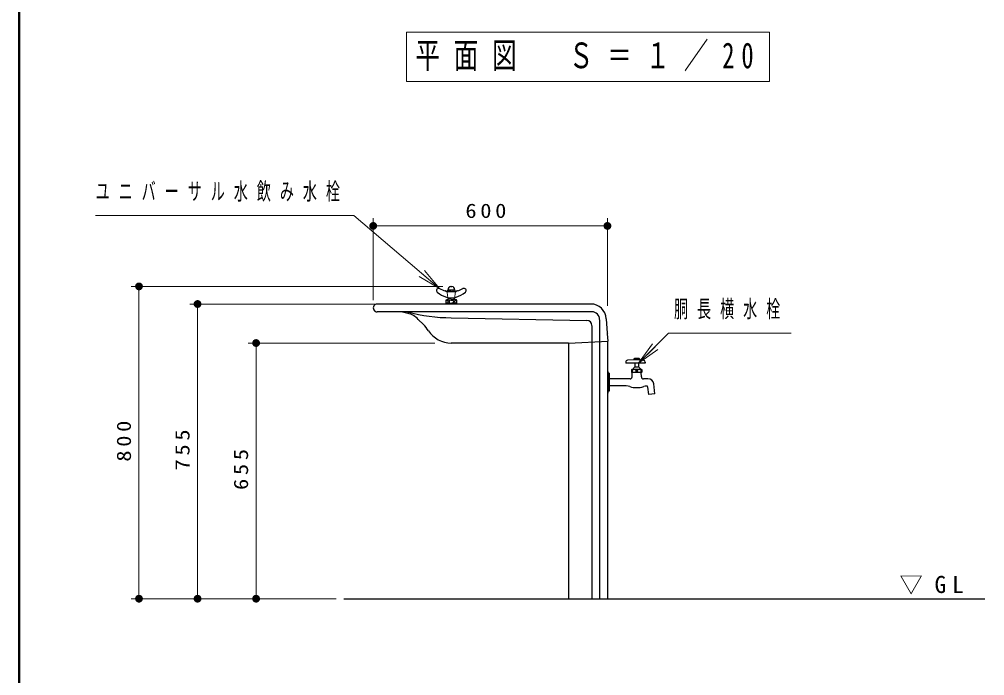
# Model space of a CAD drawing. Units: millimetres on the paper, scale 1:20. Extents: x -365 to 12, y -89 to 257.
# Drawn here: x -365 to -241.3, y 90.7 to 174.8 of the extents above; entities that cross this region are included whole.
import ezdxf

# ---------------------------------------------------------------- set-up
doc = ezdxf.new("R2010")
doc.units = ezdxf.units.MM
doc.layers.add('LY_1', color=7, linetype='Continuous', lineweight=25)
doc.layers.add('LY_2', color=7, linetype='Continuous', lineweight=13)
doc.styles.add('ＭＳ ゴシック', font='')
doc.styles.get('ＭＳ ゴシック').set_extended_font_data('MS Gothic')

# ---------------------------------------------------------------- blocks, each defined once
blk = doc.blocks.new('filled_dot')
at = {"color": 0, "linetype": 'Continuous', "lineweight": -2, "const_width": 1.25}
blk.add_lwpolyline([(-0.625, 0, 1), (0.625, 0, 1)], format="xyb", close=True, dxfattribs=at)

msp = doc.modelspace()

# ---------------------------------------------------------------- linework, layer by layer
at = {"layer": 'LY_1', "lineweight": 13}
for p, q in [((-268.919, 173.13), (-315.419, 173.13)), ((-315.419, 173.13), (-315.419, 166.83)), ((-268.919, 166.83), (-268.919, 173.13)), ((-315.419, 166.83), (-268.919, 166.83)), ((-319.669, 138.824), (-319.669, 149.324)), ((-289.669, 138.074), (-289.669, 149.324)), ((-319.669, 148.324), (-289.669, 148.324)), ((-311.161, 140.3), (-313.444, 142.246)), ((-313.12, 142.626), (-311.161, 140.3)), ((-311.161, 140.3), (-313.768, 141.865)), ((-310.757, 140.575), (-350.669, 140.575)), ((-349.669, 100.574), (-349.669, 140.575)), ((-319.044, 138.324), (-343.169, 138.324)), ((-342.169, 100.574), (-342.169, 138.324)), ((-311.761, 133.324), (-335.669, 133.324)), ((-334.669, 100.574), (-334.669, 133.324)), ((-285.68, 130.732), (-283.913, 133.207)), ((-285.68, 130.732), (-283.559, 132.853)), ((-283.206, 132.499), (-285.68, 130.732)), ((-324.419, 100.574), (-350.669, 100.574))]:
    msp.add_line(p, q, dxfattribs=at)
at = {"layer": 'LY_1'}
for p, q in [((-310.194, 139.909), (-309.144, 139.909)), ((-310.094, 140.109), (-310.16, 140.092)), ((-310.16, 139.909), (-310.16, 140.092)), ((-310.094, 140.109), (-309.669, 140.109)), ((-310.094, 140.109), (-310.087, 140.109)), ((-310.087, 140.109), (-310.087, 140.167)), ((-309.915, 139.909), (-309.915, 140.092)), ((-309.757, 140.575), (-309.582, 140.575)), ((-309.244, 140.109), (-309.669, 140.109)), ((-309.424, 139.909), (-309.424, 140.092)), ((-309.252, 140.109), (-309.252, 140.167)), ((-309.244, 140.109), (-309.252, 140.109)), ((-309.244, 140.109), (-309.178, 140.092)), ((-309.178, 139.909), (-309.178, 140.092)), ((-310.319, 138.843), (-309.669, 138.843)), ((-310.044, 139.134), (-309.295, 139.134)), ((-309.969, 139.093), (-309.669, 139.093)), ((-309.907, 139.093), (-309.907, 139.134)), ((-309.369, 139.093), (-309.669, 139.093)), ((-309.019, 138.843), (-309.669, 138.843)), ((-309.432, 139.093), (-309.432, 139.134)), ((-291.816, 138.324), (-319.169, 138.324)), ((-291.669, 137.324), (-319.169, 137.324)), ((-310.319, 138.393), (-309.019, 138.393)), ((-310.269, 138.349), (-310.271, 138.324)), ((-310.269, 138.349), (-310.269, 138.393)), ((-309.069, 138.349), (-309.069, 138.393)), ((-309.069, 138.349), (-309.067, 138.324)), ((-313.244, 135.702), (-313.901, 136.36)), ((-309.669, 136.569), (-292.306, 136.222)), ((-290.669, 136.299), (-290.669, 100.574)), ((-289.818, 136.429), (-289.721, 134.569)), ((-291.669, 135.547), (-291.669, 100.574)), ((-294.669, 133.324), (-289.594, 133.582)), ((-289.721, 134.569), (-289.642, 134.498)), ((-289.669, 133.578), (-289.669, 100.574)), ((-289.594, 133.582), (-289.642, 134.498)), ((-294.669, 133.324), (-309.669, 133.324)), ((-294.669, 133.324), (-294.669, 100.574)), ((-286.269, 131.174), (-287.087, 131.116)), ((-286.219, 131.325), (-286.269, 131.296)), ((-286.269, 131.296), (-286.269, 131.174)), ((-285.569, 131.174), (-286.269, 131.174)), ((-285.619, 131.324), (-286.219, 131.324)), ((-285.619, 131.324), (-285.569, 131.296)), ((-285.569, 131.296), (-285.569, 131.174)), ((-285.569, 131.174), (-285.044, 131.122)), ((-287.319, 130.867), (-287.319, 130.749)), ((-284.819, 130.749), (-287.319, 130.749)), ((-286.569, 129.925), (-286.544, 129.95)), ((-286.569, 129.924), (-286.569, 129.574)), ((-285.294, 129.949), (-286.544, 129.949)), ((-285.619, 130.249), (-286.219, 130.249)), ((-286.157, 130.749), (-286.157, 130.249)), ((-285.682, 130.749), (-285.682, 130.249)), ((-285.294, 129.949), (-285.269, 129.924)), ((-285.269, 129.924), (-285.269, 129.574)), ((-284.819, 130.873), (-284.819, 130.749)), ((-289.569, 126.924), (-289.569, 129.674)), ((-289.444, 129.449), (-289.569, 129.449)), ((-289.444, 129.449), (-289.444, 127.149)), ((-286.769, 128.737), (-289.344, 128.737)), ((-286.544, 129.549), (-286.569, 129.574)), ((-285.294, 129.549), (-286.544, 129.549)), ((-286.519, 128.978), (-286.499, 129.549)), ((-285.319, 128.978), (-285.339, 129.549)), ((-285.269, 129.575), (-285.294, 129.55)), ((-284.483, 128.737), (-285.069, 128.737)), ((-287.704, 127.862), (-289.344, 127.862)), ((-284.38, 126.734), (-284.497, 127.688)), ((-283.586, 126.832), (-283.739, 128.078)), ((-289.444, 127.149), (-289.569, 127.149)), ((-283.586, 126.832), (-284.38, 126.734)), ((-323.419, 100.574), (-241.347, 100.574))]:
    msp.add_line(p, q, dxfattribs=at)
at = {"layer": 'LY_1', "lineweight": 13}
for points in [[(-311.161, 140.3), (-322.131, 149.648), (-355.236, 149.648)], [(-285.68, 130.732), (-281.83, 134.582), (-266.138, 134.582)]]:
    msp.add_lwpolyline(points, dxfattribs=at)
at = {"layer": 'LY_1'}
for points in [[(-309.669, 138.83), (-309.707, 138.828), (-309.745, 138.823), (-309.781, 138.814), (-309.815, 138.802), (-309.847, 138.786), (-309.876, 138.768), (-309.901, 138.747), (-309.922, 138.724), (-309.939, 138.699), (-309.951, 138.673), (-309.958, 138.646), (-309.961, 138.618), (-309.958, 138.591), (-309.951, 138.563), (-309.939, 138.537), (-309.922, 138.512), (-309.901, 138.489), (-309.876, 138.468), (-309.847, 138.45), (-309.815, 138.435), (-309.781, 138.422), (-309.745, 138.413), (-309.707, 138.408), (-309.669, 138.406)], [(-309.669, 138.83), (-309.631, 138.828), (-309.594, 138.823), (-309.557, 138.814), (-309.523, 138.802), (-309.492, 138.786), (-309.463, 138.768), (-309.438, 138.747), (-309.416, 138.724), (-309.4, 138.699), (-309.387, 138.673), (-309.38, 138.646), (-309.377, 138.618), (-309.38, 138.591), (-309.387, 138.563), (-309.4, 138.537), (-309.416, 138.512), (-309.438, 138.489), (-309.463, 138.468), (-309.492, 138.45), (-309.523, 138.435), (-309.557, 138.422), (-309.594, 138.413), (-309.631, 138.408), (-309.669, 138.406)]]:
    msp.add_lwpolyline(points, dxfattribs=at)
for points in [[(-285.969, 129.749), (-285.97, 129.765), (-285.973, 129.78), (-285.978, 129.795), (-285.986, 129.809), (-285.995, 129.823), (-286.006, 129.837), (-286.019, 129.85), (-286.033, 129.862), (-286.05, 129.873), (-286.067, 129.883), (-286.086, 129.893), (-286.107, 129.901), (-286.128, 129.908), (-286.15, 129.914), (-286.173, 129.918), (-286.196, 129.922), (-286.22, 129.924), (-286.244, 129.924), (-286.268, 129.924), (-286.292, 129.922), (-286.315, 129.918), (-286.338, 129.914), (-286.36, 129.908), (-286.382, 129.901), (-286.402, 129.893), (-286.421, 129.883), (-286.439, 129.873), (-286.455, 129.862), (-286.469, 129.85), (-286.482, 129.837), (-286.493, 129.823), (-286.503, 129.809), (-286.51, 129.795), (-286.515, 129.78), (-286.518, 129.765), (-286.519, 129.749), (-286.518, 129.734), (-286.515, 129.719), (-286.51, 129.704), (-286.503, 129.69), (-286.493, 129.675), (-286.482, 129.662), (-286.469, 129.649), (-286.455, 129.637), (-286.439, 129.626), (-286.421, 129.615), (-286.402, 129.606), (-286.382, 129.598), (-286.36, 129.591), (-286.338, 129.585), (-286.315, 129.58), (-286.292, 129.577), (-286.268, 129.575), (-286.244, 129.574), (-286.22, 129.575), (-286.196, 129.577), (-286.173, 129.58), (-286.15, 129.585), (-286.128, 129.591), (-286.107, 129.598), (-286.086, 129.606), (-286.067, 129.615), (-286.05, 129.626), (-286.033, 129.637), (-286.019, 129.649), (-286.006, 129.662), (-285.995, 129.675), (-285.986, 129.69), (-285.978, 129.704), (-285.973, 129.719), (-285.97, 129.734)], [(-285.869, 129.749), (-285.868, 129.734), (-285.865, 129.719), (-285.86, 129.704), (-285.853, 129.69), (-285.843, 129.675), (-285.832, 129.662), (-285.819, 129.649), (-285.805, 129.637), (-285.789, 129.626), (-285.771, 129.615), (-285.752, 129.606), (-285.732, 129.598), (-285.71, 129.591), (-285.688, 129.585), (-285.665, 129.58), (-285.642, 129.577), (-285.618, 129.575), (-285.594, 129.574), (-285.57, 129.575), (-285.546, 129.577), (-285.523, 129.58), (-285.5, 129.585), (-285.478, 129.591), (-285.457, 129.598), (-285.436, 129.606), (-285.417, 129.615), (-285.4, 129.626), (-285.383, 129.637), (-285.369, 129.649), (-285.356, 129.662), (-285.345, 129.675), (-285.336, 129.69), (-285.329, 129.704), (-285.323, 129.719), (-285.32, 129.734), (-285.319, 129.749), (-285.32, 129.765), (-285.323, 129.78), (-285.329, 129.795), (-285.336, 129.809), (-285.345, 129.823), (-285.356, 129.837), (-285.369, 129.85), (-285.383, 129.862), (-285.4, 129.873), (-285.417, 129.883), (-285.436, 129.893), (-285.457, 129.901), (-285.478, 129.908), (-285.5, 129.914), (-285.523, 129.918), (-285.546, 129.922), (-285.57, 129.924), (-285.594, 129.924), (-285.618, 129.924), (-285.642, 129.922), (-285.665, 129.918), (-285.688, 129.914), (-285.71, 129.908), (-285.732, 129.901), (-285.752, 129.893), (-285.771, 129.883), (-285.789, 129.873), (-285.805, 129.862), (-285.819, 129.85), (-285.832, 129.837), (-285.843, 129.823), (-285.853, 129.809), (-285.86, 129.795), (-285.865, 129.78), (-285.868, 129.765)]]:
    msp.add_lwpolyline(points, close=True, dxfattribs=at)
for centre, radius, start, end in [((-311.294, 140.059), 0.275, 60.98572, 230.5887), ((-308.929, 142.937), 4, 230.5887, 249.94673), ((-309.706, 142.923), 3, 240.98572, 255.58543), ((-310.515, 139.776), 0.25, 50.12203, 75.58543), ((-310.194, 140.159), 0.25, 230.12203, 270), ((-310.037, 139.673), 0.436, 73.65711, 106.34289), ((-309.669, 140.167), 0.417, 102.09779, 180), ((-309.669, 138.392), 1.718, 90, 98.21321), ((-309.669, 138.392), 1.718, 81.78679, 90), ((-309.669, 140.167), 0.417, 0, 77.90221), ((-309.301, 139.673), 0.436, 73.65711, 106.34289), ((-309.144, 140.159), 0.25, 270, 309.87797), ((-310.409, 142.937), 4, 290.05327, 309.4113), ((-308.824, 139.776), 0.25, 104.41457, 129.87797), ((-309.633, 142.923), 3, 284.41457, 299.01428), ((-308.044, 140.059), 0.275, 309.4113, 119.01428), ((-309.945, 138.618), 0.436, 148.95178, 211.04822), ((-310.078, 138.618), 0.3, 149.43181, 210.56819), ((-310.232, 138.709), 0.121, 30.56819, 149.43181), ((-310.531, 139.51), 0.7, 287.64555, 323.42981), ((-310.044, 139.884), 0.75, 249.94673, 270), ((-310.386, 138.618), 0.3, 329.43181, 30.56819), ((-308.807, 139.51), 0.7, 216.57019, 252.35445), ((-309.295, 139.884), 0.75, 270, 290.05327), ((-308.952, 138.618), 0.3, 149.43181, 210.56819), ((-309.106, 138.709), 0.121, 30.56819, 149.43181), ((-309.393, 138.618), 0.436, 328.95178, 31.04822), ((-309.26, 138.618), 0.3, 329.43181, 30.56819), ((-319.169, 137.824), 0.5, 89.99998, 270), ((-309.669, 157.833), 21.435, 253.09154, 254.92918), ((-309.669, 157.654), 21.085, 254.6209, 270.00002), ((-310.232, 138.527), 0.121, 210.56819, 329.43181), ((-309.106, 138.527), 0.121, 210.56819, 329.43181), ((-291.816, 136.324), 2, 3, 90), ((-291.669, 136.324), 1, 0, 89.99998), ((-316.023, 134.238), 3, 45, 74.92923), ((-292.319, 135.572), 0.65, 0, 88.85397), ((-316.779, 132.167), 5, 33.22885, 45), ((-309.669, 136.824), 3.5, 213.22882, 270.00002), ((-287.069, 130.867), 0.25, 94.08553, 179.99996), ((-285.069, 130.873), 0.25, 0, 84.28925), ((-286.699, 130.443), 0.517, 287.37864, 338.04014), ((-285.14, 130.443), 0.517, 201.95986, 252.62135), ((-289.569, 129.774), 0.1, 179.99998, 270.00003), ((-289.344, 128.837), 0.1, 179.99996, 269.99995), ((-286.769, 128.987), 0.25, 269.99996, 357.99997), ((-285.069, 128.987), 0.25, 182, 269.99996), ((-284.483, 127.987), 0.75, 6.99999, 89.99998), ((-289.344, 127.762), 0.1, 89.99998, 179.99996), ((-287.705, 124.612), 3.25, 74.05758, 89.99998), ((-285.919, 130.862), 3.25, 254.05759, 285.94236), ((-284.134, 124.612), 3.25, 99.50885, 105.94234), ((-284.646, 127.669), 0.15, 6.99982, 99.50895), ((-289.569, 126.824), 0.1, 89.99998, 179.99996)]:
    msp.add_arc(centre, radius, start, end, dxfattribs=at)
at = {"layer": 'LY_1', "lineweight": 13}
for centre, start, end in [((-307.226, 139.925), 181.25418, 194.27399), ((-312.112, 139.925), 345.72601, 358.74582)]:
    msp.add_arc(centre, 2.968, start, end, dxfattribs=at)
at = {"layer": 'LY_2', "lineweight": 50}
msp.add_line((-365, 257), (-365, 0), dxfattribs=at)

# ---------------------------------------------------------------- block references
at = {"layer": 'LY_1', "lineweight": 13, "xscale": 0.4, "yscale": 0.4}
msp.add_blockref('filled_dot', (-319.669, 148.324), dxfattribs=at)
for p, rotation in [((-289.669, 148.324), 180), ((-349.669, 140.575), 270), ((-342.169, 138.324), 270), ((-334.669, 133.324), 270), ((-349.669, 100.574), 90), ((-342.169, 100.574), 90), ((-334.669, 100.574), 90)]:
    msp.add_blockref('filled_dot', p, dxfattribs=dict(at, rotation=rotation))

# ---------------------------------------------------------------- texts
at = {"layer": 'LY_1', "style": 'ＭＳ ゴシック'}
for s, insert, char_height, attachment_point in [('\\T1.56;\\W0.7;平面図\u3000Ｓ＝１／20', (-292.169, 169.98), 3.299, 5), ('\\T1.64;\\W0.6;ユニバーサル水飲み水栓', (-355.236, 152.648), 2.199, 4), ('\\T1.33;\\W1.15;600', (-305.002, 149.324), 1.833, 8), ('\\T1.64;\\W0.6;胴長横水栓', (-281.138, 137.582), 2.199, 4), ('\\T1.5;▽GL', (-247.779, 102.3), 2.199, 5)]:
    msp.add_mtext(s, dxfattribs=dict(at, insert=insert, char_height=char_height, attachment_point=attachment_point))
at = {"layer": 'LY_1', "char_height": 1.833, "attachment_point": 8, "rotation": 90, "style": 'ＭＳ ゴシック'}
for s, insert in [('\\T1.33;\\W1.15;800', (-350.669, 120.991)), ('\\T1.33;\\W1.15;755', (-343.169, 119.866)), ('\\T1.33;\\W1.15;655', (-335.669, 117.366))]:
    msp.add_mtext(s, dxfattribs=dict(at, insert=insert))

doc.saveas('drawing.dxf')
